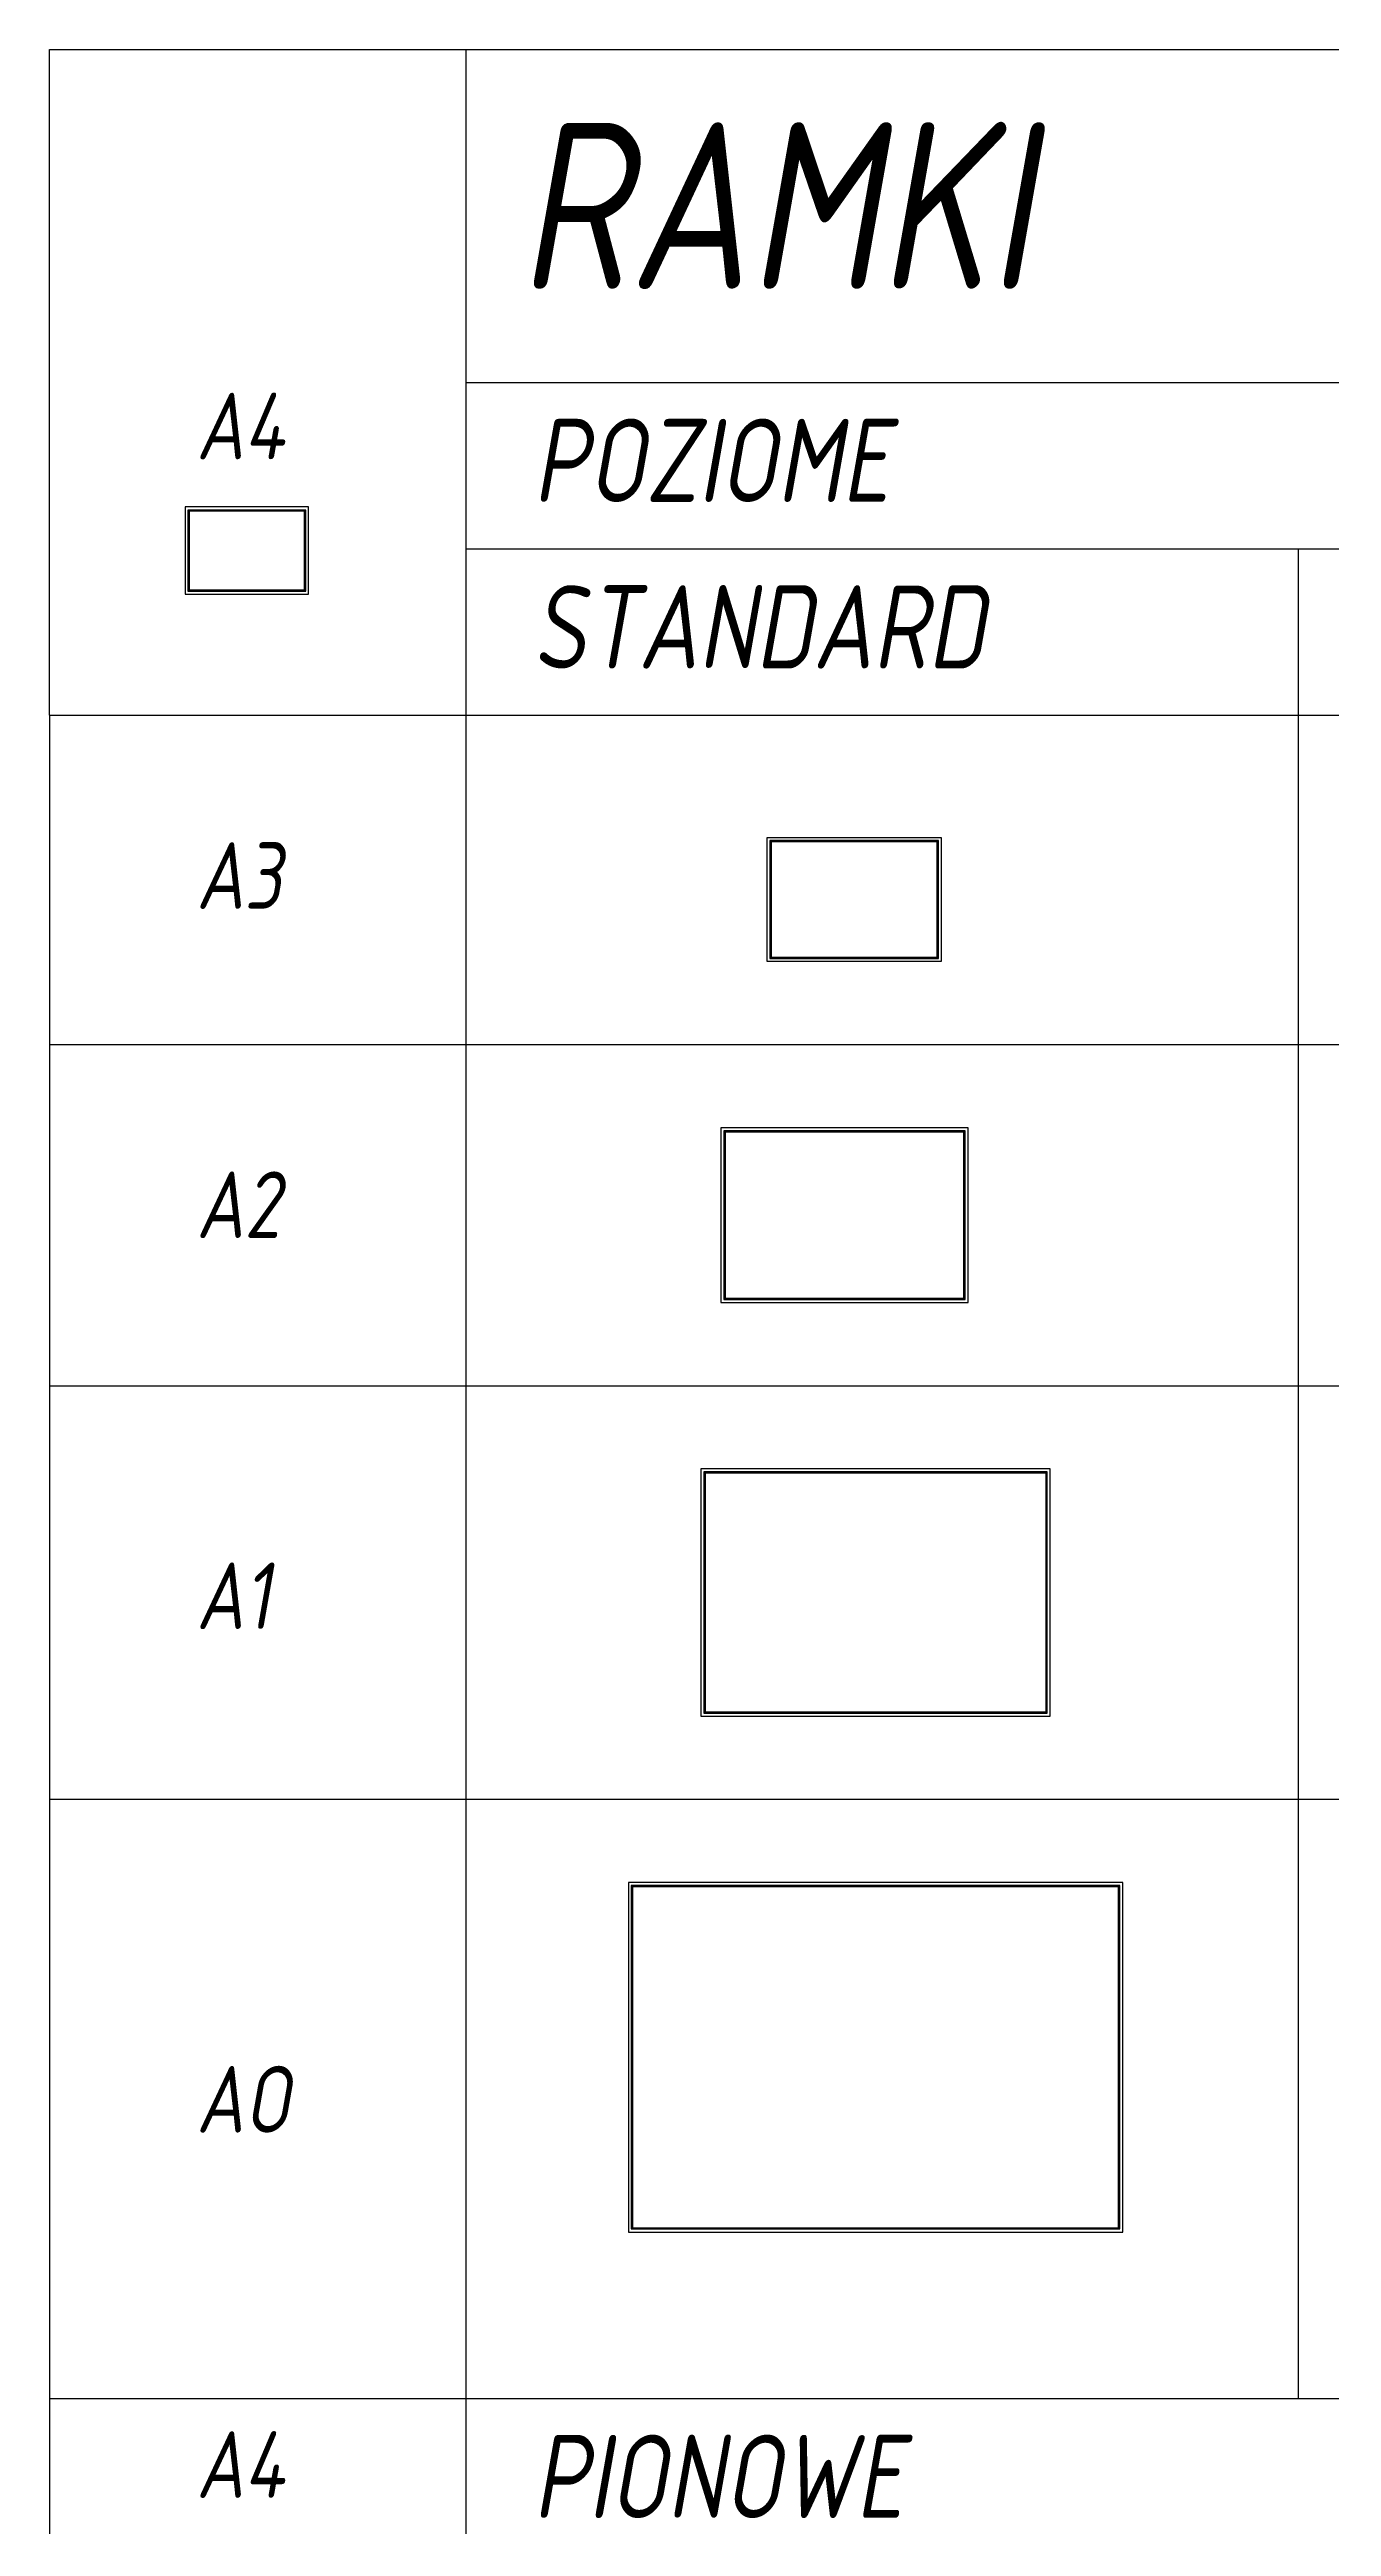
# Paper-space layout 'Layout1' of a CAD drawing. Extents: x 1062 to 21562, y 6 to 13651.
# Drawn here: x 1062 to 4143, y 7699 to 13651 of the extents above; entities that cross this region are included whole.
import ezdxf
from ezdxf.enums import TextEntityAlignment as Align

# ---------------------------------------------------------------- set-up
doc = ezdxf.new("R2010")
doc.units = 0
doc.header["$MEASUREMENT"] = 0
for name, color, linetype in [('FS_CIENKA', 4, 'Continuous'), ('FS_Opis', 6, 'Continuous'), ('FS_RAMKA', 7, 'Continuous')]:
    doc.layers.add(name, color=color, linetype=linetype)
doc.styles.add('KB 1_200', font='isocpeur.ttf', dxfattribs={"width": 0.8, "height": 48})
doc.styles.add('KB tabelka 21', font='isocpeur.ttf', dxfattribs={"height": 15})

# ---------------------------------------------------------------- blocks, each defined once
blk = doc.blocks.new('-ramka_A3_poziom')
at = {"layer": 'FS_RAMKA', "color": 5}
for p, q in [((2025, 1400), (0, 1400)), ((15, 1415), (15, 0)), ((265, 1400), (265, 1415)), ((515, 1400), (515, 1415)), ((765, 1400), (765, 1415)), ((1015, 1400), (1015, 1415)), ((1262.5, 1400), (1262.5, 1415)), ((1512.5, 1400), (1512.5, 1415)), ((1762.5, 1400), (1762.5, 1415)), ((2010, 0), (2010, 1415)), ((0, 1150), (15, 1150)), ((0, 900), (15, 900)), ((2010, 1150), (2025, 1150)), ((2010, 900), (2025, 900)), ((0, 650), (15, 650)), ((2010, 650), (2025, 650)), ((0, 400), (15, 400)), ((2010, 400), (2025, 400)), ((0, 150), (15, 150)), ((0, 15), (2025, 15)), ((265, 0), (265, 15)), ((515, 0), (515, 15)), ((765, 0), (765, 15)), ((1015, 0), (1015, 15)), ((1262.5, 0), (1262.5, 15)), ((1512.5, 0), (1512.5, 15)), ((1762.5, 0), (1762.5, 15)), ((2010, 150), (2025, 150))]:
    blk.add_line(p, q, dxfattribs=at)
at = {"layer": 'FS_RAMKA'}
blk.add_lwpolyline([(-37.5, 1450), (-37.5, -35), (2062.5, -35), (2062.5, 1450)], close=True, dxfattribs=at)
at = {"layer": 'FS_RAMKA', "color": 5}
blk.add_lwpolyline([(0, 1415), (0, 0), (2025, 0), (2025, 1415)], close=True, dxfattribs=at)
at = {"layer": 'FS_RAMKA', "color": 5, "style": 'KB tabelka 21'}
for s, p in [('1', (7.5, 1275)), ('A', (140, 1407.5)), ('B', (390, 1407.5)), ('C', (640, 1407.5)), ('D', (890, 1407.5)), ('E', (1137.5, 1407.5)), ('F', (1387.5, 1407.5)), ('G', (1637.5, 1407.5)), ('H', (1887.5, 1407.5)), ('1', (2017.5, 1275)), ('2', (7.5, 1025)), ('2', (2017.5, 1025)), ('3', (7.5, 775)), ('3', (2017.5, 775)), ('4', (7.5, 525)), ('4', (2017.5, 525)), ('5', (7.5, 275)), ('6', (7.5, 82.5)), ('A', (140, 7.5)), ('B', (390, 7.5)), ('C', (640, 7.5)), ('D', (890, 7.5)), ('E', (1137.5, 7.5)), ('F', (1387.5, 7.5)), ('G', (1637.5, 7.5)), ('H', (1887.5, 7.5)), ('5', (2017.5, 275)), ('6', (2017.5, 82.5))]:
    blk.add_text(s, height=8, dxfattribs=at).set_placement(p, align=Align.MIDDLE_CENTER)
blk = doc.blocks.new('-ramka_A2_poziom')
at = {"layer": 'FS_RAMKA', "color": 5}
for p, q in [((2900, 2010), (0, 2010)), ((15, 2025), (15, 0)), ((265, 2010), (265, 2025)), ((515, 2010), (515, 2025)), ((765, 2010), (765, 2025)), ((1015, 2010), (1015, 2025)), ((1262, 2010), (1262, 2025)), ((1512, 2010), (1512, 2025)), ((1762, 2010), (1762, 2025)), ((2012, 2010), (2012, 2025)), ((2262, 2010), (2262, 2025)), ((2512, 2010), (2512, 2025)), ((2762, 2010), (2762, 2025)), ((2885, 0), (2885, 2025)), ((0, 1764), (15, 1764)), ((0, 1514), (15, 1514)), ((2885, 1764), (2900, 1764)), ((2885, 1514), (2900, 1514)), ((0, 1264), (15, 1264)), ((2885, 1264), (2900, 1264)), ((0, 1014), (15, 1014)), ((2885, 1014), (2900, 1014)), ((0, 764), (15, 764)), ((2885, 764), (2900, 764)), ((0, 514), (15, 514)), ((2885, 514), (2900, 514)), ((0, 264), (15, 264)), ((0, 15), (2900, 15)), ((265, 0), (265, 15)), ((515, 0), (515, 15)), ((765, 0), (765, 15)), ((1015, 0), (1015, 15)), ((1262, 0), (1262, 15)), ((1512, 0), (1512, 15)), ((1762, 0), (1762, 15)), ((2012, 0), (2012, 15)), ((2262, 0), (2262, 15)), ((2512, 0), (2512, 15)), ((2762, 0), (2762, 15)), ((2885, 264), (2900, 264))]:
    blk.add_line(p, q, dxfattribs=at)
at = {"layer": 'FS_RAMKA'}
blk.add_lwpolyline([(-35, -38), (2935, -38), (2935, 2062), (-35, 2062)], close=True, dxfattribs=at)
at = {"layer": 'FS_RAMKA', "color": 5}
blk.add_lwpolyline([(0, 0), (2900, 0), (2900, 2025), (0, 2025)], close=True, dxfattribs=at)
at = {"layer": 'FS_RAMKA', "color": 5, "style": 'KB tabelka 21'}
for s, p in [('1', (8, 1889)), ('A', (140, 2018)), ('B', (390, 2018)), ('C', (640, 2018)), ('D', (890, 2018)), ('E', (1138, 2018)), ('F', (1388, 2018)), ('G', (1638, 2018)), ('H', (1888, 2018)), ('I', (2138, 2018)), ('J', (2388, 2018)), ('K', (2638, 2018)), ('L', (2824, 2018)), ('1', (2892, 1889)), ('2', (8, 1639)), ('2', (2892, 1639)), ('3', (8, 1389)), ('3', (2892, 1389)), ('4', (8, 1139)), ('4', (2892, 1139)), ('5', (8, 889)), ('6', (8, 639)), ('5', (2892, 889)), ('6', (2892, 639)), ('7', (8, 389)), ('7', (2892, 389)), ('8', (8, 139)), ('A', (140, 8)), ('B', (390, 8)), ('C', (640, 8)), ('D', (890, 8)), ('E', (1138, 8)), ('F', (1388, 8)), ('G', (1638, 8)), ('H', (1888, 8)), ('I', (2138, 8)), ('J', (2388, 8)), ('K', (2638, 8)), ('L', (2824, 8)), ('8', (2892, 139))]:
    blk.add_text(s, height=8, dxfattribs=at).set_placement(p, align=Align.MIDDLE_CENTER)
blk = doc.blocks.new('-ramka_A1_poziom')
at = {"layer": 'FS_RAMKA', "color": 5}
for p, q in [((4125, 2885), (0, 2885)), ((15, 2900), (15, 0)), ((265, 2885), (265, 2900)), ((515, 2885), (515, 2900)), ((765, 2885), (765, 2900)), ((1015, 2885), (1015, 2900)), ((1262, 2885), (1262, 2900)), ((1512, 2885), (1512, 2900)), ((1762, 2885), (1762, 2900)), ((2012, 2885), (2012, 2900)), ((2262, 2885), (2262, 2900)), ((2512, 2885), (2512, 2900)), ((2762, 2885), (2762, 2900)), ((3012, 2885), (3012, 2900)), ((3262, 2885), (3262, 2900)), ((3512, 2885), (3512, 2900)), ((3762, 2885), (3762, 2900)), ((4012, 2885), (4012, 2900)), ((4110, 0), (4110, 2900)), ((0, 2639), (15, 2639)), ((0, 2389), (15, 2389)), ((4110, 2639), (4125, 2639)), ((4110, 2389), (4125, 2389)), ((0, 2139), (15, 2139)), ((4110, 2139), (4125, 2139)), ((0, 1889), (15, 1889)), ((4110, 1889), (4125, 1889)), ((0, 1639), (15, 1639)), ((4110, 1639), (4125, 1639)), ((0, 1389), (15, 1389)), ((4110, 1389), (4125, 1389)), ((0, 1139), (15, 1139)), ((4110, 1139), (4125, 1139)), ((0, 889), (15, 889)), ((0, 639), (15, 639)), ((4110, 889), (4125, 889)), ((4110, 639), (4125, 639)), ((0, 389), (15, 389)), ((4110, 389), (4125, 389)), ((0, 139), (15, 139)), ((0, 15), (4125, 15)), ((265, 0), (265, 15)), ((515, 0), (515, 15)), ((765, 0), (765, 15)), ((1015, 0), (1015, 15)), ((1262, 0), (1262, 15)), ((1512, 0), (1512, 15)), ((1762, 0), (1762, 15)), ((2012, 0), (2012, 15)), ((2262, 0), (2262, 15)), ((2512, 0), (2512, 15)), ((2762, 0), (2762, 15)), ((3012, 0), (3012, 15)), ((3262, 0), (3262, 15)), ((3512, 0), (3512, 15)), ((3762, 0), (3762, 15)), ((4012, 0), (4012, 15)), ((4110, 139), (4125, 139))]:
    blk.add_line(p, q, dxfattribs=at)
at = {"layer": 'FS_RAMKA'}
blk.add_lwpolyline([(-38, 2935), (-38, -35), (4162, -35), (4162, 2935)], close=True, dxfattribs=at)
at = {"layer": 'FS_RAMKA', "color": 5}
blk.add_lwpolyline([(0, 2900), (0, 0), (4125, 0), (4125, 2900)], close=True, dxfattribs=at)
at = {"layer": 'FS_RAMKA', "color": 5, "style": 'KB tabelka 21'}
for s, p in [('1', (8, 2764)), ('A', (140, 2892)), ('B', (390, 2892)), ('C', (640, 2892)), ('D', (890, 2892)), ('E', (1138, 2892)), ('F', (1388, 2892)), ('G', (1638, 2892)), ('H', (1888, 2892)), ('I', (2138, 2892)), ('J', (2388, 2892)), ('K', (2638, 2892)), ('L', (2888, 2892)), ('M', (3138, 2892)), ('N', (3388, 2892)), ('O', (3638, 2892)), ('P', (3888, 2892)), ('R', (4061, 2892)), ('1', (4118, 2764)), ('2', (8, 2514)), ('2', (4118, 2514)), ('3', (8, 2264)), ('3', (4118, 2264)), ('4', (8, 2014)), ('4', (4118, 2014)), ('5', (8, 1764)), ('6', (8, 1514)), ('5', (4118, 1764)), ('6', (4118, 1514)), ('7', (8, 1264)), ('7', (4118, 1264)), ('8', (8, 1014)), ('8', (4118, 1014)), ('9', (8, 764)), ('9', (4118, 764)), ('10', (8, 514)), ('10', (4118, 514)), ('12', (8, 77)), ('11', (8, 264)), ('A', (140, 8)), ('B', (390, 8)), ('C', (640, 8)), ('D', (890, 8)), ('E', (1138, 8)), ('F', (1388, 8)), ('G', (1638, 8)), ('H', (1888, 8)), ('I', (2138, 8)), ('J', (2388, 8)), ('K', (2638, 8)), ('L', (2888, 8)), ('M', (3138, 8)), ('N', (3388, 8)), ('O', (3638, 8)), ('P', (3888, 8)), ('R', (4061, 8)), ('12', (4118, 77)), ('11', (4118, 264))]:
    blk.add_text(s, height=8, dxfattribs=at).set_placement(p, align=Align.MIDDLE_CENTER)
blk = doc.blocks.new('-ramka_A0_poziom')
at = {"layer": 'FS_RAMKA', "color": 5}
for p, q in [((5870, 4110), (0, 4110)), ((15, 4125), (15, 0)), ((265, 4110), (265, 4125)), ((515, 4110), (515, 4125)), ((765, 4110), (765, 4125)), ((1015, 4110), (1015, 4125)), ((1262, 4110), (1262, 4125)), ((1512, 4110), (1512, 4125)), ((1762, 4110), (1762, 4125)), ((2012, 4110), (2012, 4125)), ((2262, 4110), (2262, 4125)), ((2512, 4110), (2512, 4125)), ((2762, 4110), (2762, 4125)), ((3012, 4110), (3012, 4125)), ((3262, 4110), (3262, 4125)), ((3512, 4110), (3512, 4125)), ((3762, 4110), (3762, 4125)), ((4012, 4110), (4012, 4125)), ((4262, 4110), (4262, 4125)), ((4512, 4110), (4512, 4125)), ((4762, 4110), (4762, 4125)), ((5012, 4110), (5012, 4125)), ((5262, 4110), (5262, 4125)), ((5512, 4110), (5512, 4125)), ((5762, 4110), (5762, 4125)), ((5855, 0), (5855, 4125)), ((0, 3864), (15, 3864)), ((0, 3614), (15, 3614)), ((5855, 3864), (5870, 3864)), ((5855, 3614), (5870, 3614)), ((0, 3364), (15, 3364)), ((5855, 3364), (5870, 3364)), ((0, 3114), (15, 3114)), ((5855, 3114), (5870, 3114)), ((0, 2864), (15, 2864)), ((5855, 2864), (5870, 2864)), ((0, 2614), (15, 2614)), ((5855, 2614), (5870, 2614)), ((0, 2364), (15, 2364)), ((0, 2114), (15, 2114)), ((5855, 2364), (5870, 2364)), ((5855, 2114), (5870, 2114)), ((0, 1864), (15, 1864)), ((5855, 1864), (5870, 1864)), ((0, 1614), (15, 1614)), ((5855, 1614), (5870, 1614)), ((0, 1364), (15, 1364)), ((5855, 1364), (5870, 1364)), ((0, 1114), (15, 1114)), ((5855, 1114), (5870, 1114)), ((0, 864), (15, 864)), ((0, 614), (15, 614)), ((5855, 864), (5870, 864)), ((5855, 614), (5870, 614)), ((0, 364), (15, 364)), ((5855, 364), (5870, 364)), ((0, 114), (15, 114)), ((0, 15), (5870, 15)), ((265, 0), (265, 15)), ((515, 0), (515, 15)), ((765, 0), (765, 15)), ((1015, 0), (1015, 15)), ((1262, 0), (1262, 15)), ((1512, 0), (1512, 15)), ((1762, 0), (1762, 15)), ((2012, 0), (2012, 15)), ((2262, 0), (2262, 15)), ((2512, 0), (2512, 15)), ((2762, 0), (2762, 15)), ((3012, 0), (3012, 15)), ((3262, 0), (3262, 15)), ((3512, 0), (3512, 15)), ((3762, 0), (3762, 15)), ((4012, 0), (4012, 15)), ((4262, 0), (4262, 15)), ((4512, 0), (4512, 15)), ((4762, 0), (4762, 15)), ((5012, 0), (5012, 15)), ((5262, 0), (5262, 15)), ((5512, 0), (5512, 15)), ((5762, 0), (5762, 15)), ((5855, 114), (5870, 114))]:
    blk.add_line(p, q, dxfattribs=at)
at = {"layer": 'FS_RAMKA'}
blk.add_lwpolyline([(-35, -38), (5905, -38), (5905, 4162), (-35, 4162)], close=True, dxfattribs=at)
at = {"layer": 'FS_RAMKA', "color": 5}
blk.add_lwpolyline([(0, 0), (5870, 0), (5870, 4125), (0, 4125)], close=True, dxfattribs=at)
at = {"layer": 'FS_RAMKA', "color": 5, "style": 'KB tabelka 21'}
for s, p in [('1', (8, 3989)), ('A', (140, 4118)), ('B', (390, 4118)), ('C', (640, 4118)), ('D', (890, 4118)), ('E', (1138, 4118)), ('F', (1388, 4118)), ('G', (1638, 4118)), ('H', (1888, 4118)), ('I', (2138, 4118)), ('J', (2388, 4118)), ('K', (2638, 4118)), ('L', (2888, 4118)), ('M', (3138, 4118)), ('N', (3388, 4118)), ('O', (3638, 4118)), ('P', (3888, 4118)), ('Q', (4138, 4118)), ('R', (4388, 4118)), ('S', (4638, 4118)), ('T', (4888, 4118)), ('U', (5138, 4118)), ('V', (5388, 4118)), ('W', (5638, 4118)), ('X', (5809, 4118)), ('1', (5862, 3989)), ('2', (8, 3739)), ('2', (5862, 3739)), ('3', (8, 3489)), ('3', (5862, 3489)), ('4', (8, 3239)), ('5', (8, 2989)), ('4', (5862, 3239)), ('5', (5862, 2989)), ('6', (8, 2739)), ('6', (5862, 2739)), ('7', (8, 2489)), ('7', (5862, 2489)), ('8', (8, 2239)), ('8', (5862, 2239)), ('9', (8, 1989)), ('9', (5862, 1989)), ('10', (8, 1739)), ('11', (8, 1489)), ('10', (5862, 1739)), ('11', (5862, 1489)), ('12', (8, 1239)), ('12', (5862, 1239)), ('13', (8, 989)), ('13', (5862, 989)), ('14', (8, 739)), ('14', (5862, 739)), ('15', (8, 489)), ('15', (5862, 489)), ('16', (8, 239)), ('17', (8, 64)), ('A', (140, 8)), ('B', (390, 8)), ('C', (640, 8)), ('D', (890, 8)), ('E', (1138, 8)), ('F', (1388, 8)), ('G', (1638, 8)), ('H', (1888, 8)), ('I', (2138, 8)), ('J', (2388, 8)), ('K', (2638, 8)), ('L', (2888, 8)), ('M', (3138, 8)), ('N', (3388, 8)), ('O', (3638, 8)), ('P', (3888, 8)), ('Q', (4138, 8)), ('R', (4388, 8)), ('S', (4638, 8)), ('T', (4888, 8)), ('U', (5138, 8)), ('V', (5388, 8)), ('W', (5638, 8)), ('X', (5809, 8)), ('16', (5862, 239)), ('17', (5862, 64))]:
    blk.add_text(s, height=8, dxfattribs=at).set_placement(p, align=Align.MIDDLE_CENTER)
blk = doc.blocks.new('-ramka_A4_poziom')
at = {"layer": 'FS_RAMKA', "color": 5}
for p, q in [((1415, 960), (0, 960)), ((15, 975), (15, 0)), ((265, 960), (265, 975)), ((515, 960), (515, 975)), ((765, 960), (765, 975)), ((1015, 960), (1015, 975)), ((1265, 960), (1265, 975)), ((1400, 0), (1400, 975)), ((0, 710), (15, 710)), ((1400, 710), (1415, 710)), ((0, 460), (15, 460)), ((1400, 460), (1415, 460)), ((0, 210), (15, 210)), ((0, 15), (1415, 15)), ((265, 0), (265, 15)), ((515, 0), (515, 15)), ((765, 0), (765, 15)), ((1015, 0), (1015, 15)), ((1265, 0), (1265, 15)), ((1400, 210), (1415, 210))]:
    blk.add_line(p, q, dxfattribs=at)
at = {"layer": 'FS_RAMKA'}
blk.add_lwpolyline([(-35, -37.5), (1450, -37.5), (1450, 1012.5), (-35, 1012.5)], close=True, dxfattribs=at)
at = {"layer": 'FS_RAMKA', "color": 5}
blk.add_lwpolyline([(0, 0), (1415, 0), (1415, 975), (0, 975)], close=True, dxfattribs=at)
at = {"layer": 'FS_RAMKA', "color": 5, "style": 'KB tabelka 21'}
for s, p in [('A', (140, 967.5)), ('B', (390, 967.5)), ('C', (640, 967.5)), ('D', (890, 967.5)), ('E', (1137.5, 967.5)), ('F', (1332.5, 967.5)), ('1', (7.5, 835)), ('1', (1407.5, 835)), ('2', (7.5, 585)), ('3', (7.5, 335)), ('2', (1407.5, 585)), ('3', (1407.5, 335)), ('4', (7.5, 112.5)), ('A', (140, 7.5)), ('B', (390, 7.5)), ('C', (640, 7.5)), ('D', (890, 7.5)), ('E', (1137.5, 7.5)), ('F', (1332.5, 7.5)), ('4', (1407.5, 112.5))]:
    blk.add_text(s, height=8, dxfattribs=at).set_placement(p, align=Align.MIDDLE_CENTER)

psp = doc.layouts.get("Layout1")

# ---------------------------------------------------------------- linework, layer by layer
at = {"layer": 'FS_CIENKA'}
for p, q in [((1062.4, 11260.2), (21562.4, 11260.2)), ((1062.4, 10440.2), (21562.4, 10440.2)), ((1062.4, 9446.2), (21562.4, 9446.2))]:
    psp.add_line(p, q, dxfattribs=at)
at = {"layer": 'FS_RAMKA'}
for p, q in [((1062.4, 12051.3), (1062.4, 13651.3)), ((1062.4, 13651.3), (2062.4, 13651.3)), ((1062.4, 12051.3), (1062.4, 6.2))]:
    psp.add_line(p, q, dxfattribs=at)
for points in [[(2062.4, 13651.3), (2062.4, 6.2)], [(2062.4, 13651.3), (21562.4, 13651.3)], [(2062.4, 12851.3), (18062.4, 12851.3)], [(2062.4, 12451.3), (18062.4, 12451.3)], [(4062.4, 12451.3), (4062.4, 8006.2)], [(1062.4, 12051.3), (21562.4, 12051.3)], [(1062.4, 8006.2), (21562.4, 8006.2)]]:
    psp.add_lwpolyline(points, dxfattribs=at)

# ---------------------------------------------------------------- block references
at = {"layer": 'FS_RAMKA', "xscale": 0.2, "yscale": 0.2, "zscale": 0.2}
for name, p in [('-ramka_A4_poziom', (1394.9, 12349.6)), ('-ramka_A3_poziom', (2793.4, 11467.2)), ('-ramka_A2_poziom', (2682.7, 10647.7)), ('-ramka_A1_poziom', (2634.8, 9653.2)), ('-ramka_A0_poziom', (2460.2, 8413.7))]:
    psp.add_blockref(name, p, dxfattribs=at)

# ---------------------------------------------------------------- texts
at = {"layer": 'FS_Opis', "color": 1, "ltscale": 3, "style": 'KB 1_200', "oblique": 10, "width": 0.8}
for s, height, p in [('RAMKI', 400, (2188.8, 13076.5)), ('A4', 160, (1414.7, 12666.5)), ('POZIOME ', 200, (2224, 12563.9)), ('STANDARD', 200, (2224, 12163.9)), ('A3', 160, (1414.7, 11586.2)), ('A2', 160, (1414.7, 10795.1)), ('A1', 160, (1414.7, 9855.4)), ('AO', 160, (1414.7, 8645.2)), ('A4', 160, (1414.7, 7767.4)), ('PIONOWE ', 200, (2224, 7718.8))]:
    psp.add_text(s, height=height, dxfattribs=at).set_placement(p)

doc.saveas('drawing.dxf')
